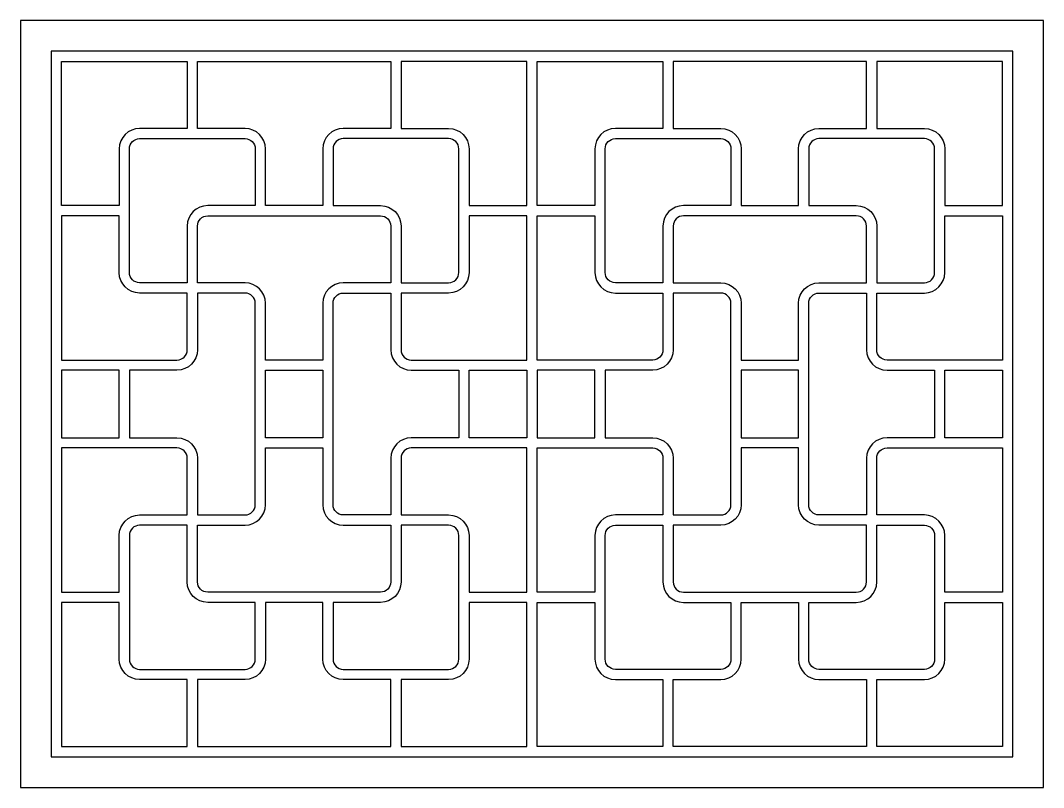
# Model space of a CAD drawing. Header units: metres. Extents: x 2523 to 4123, y 474 to 1674.
import ezdxf

# ---------------------------------------------------------------- set-up
doc = ezdxf.new("R2010")
doc.units = ezdxf.units.M
doc.layers.add('3', color=3, linetype='Continuous')
doc.layers.add('4', color=4, linetype='Continuous')

# ---------------------------------------------------------------- blocks, each defined once
blk = doc.blocks.new('窗-022')
at = {"layer": '3'}
for points in [[(193, 1138), (80, 1138), (80, 1420), (326, 1420), (326, 1289), (233, 1289, 0.41), (193, 1249)], [(479, 1138), (479, 1249, 0.41), (439, 1289), (346, 1289), (346, 1420), (724, 1420), (724, 1289), (631, 1289, 0.41), (591, 1249), (591, 1138)], [(877, 1249), (877, 1138), (990, 1138), (990, 1420), (744, 1420), (744, 1289), (837, 1289, -0.41)], [(1123, 1249), (1123, 1138), (1010, 1138), (1010, 1420), (1256, 1420), (1256, 1289), (1163, 1289, 0.41)], [(1521, 1138), (1521, 1249, -0.41), (1561, 1289), (1654, 1289), (1654, 1420), (1276, 1420), (1276, 1289), (1369, 1289, -0.41), (1409, 1249), (1409, 1138)], [(1807, 1138), (1920, 1138), (1920, 1420), (1674, 1420), (1674, 1289), (1767, 1289, -0.41), (1807, 1249)], [(233, 1269), (439, 1269, -0.41), (459, 1249), (459, 1138), (366, 1138, 0.41), (326, 1098), (326, 987), (233, 987, -0.41), (213, 1007), (213, 1249, -0.41)], [(837, 1269), (631, 1269, 0.41), (611, 1249), (611, 1138), (704, 1138, -0.41), (744, 1098), (744, 987), (837, 987, 0.41), (857, 1007), (857, 1249, 0.41)], [(1163, 1269), (1369, 1269, -0.41), (1389, 1249), (1389, 1138), (1296, 1138, 0.41), (1256, 1098), (1256, 987), (1163, 987, -0.41), (1143, 1007), (1143, 1249, -0.41)], [(1767, 1269), (1561, 1269, 0.41), (1541, 1249), (1541, 1138), (1634, 1138, -0.41), (1674, 1098), (1674, 987), (1767, 987, 0.41), (1787, 1007), (1787, 1249, 0.41)], [(80, 836), (306, 836, 0.41), (326, 856), (326, 967), (233, 967, -0.41), (193, 1007), (193, 1118), (80, 1118)], [(724, 1098), (724, 987), (631, 987, 0.41), (591, 947), (591, 836), (479, 836), (479, 947, 0.41), (439, 987), (346, 987), (346, 1098, -0.41), (366, 1118), (704, 1118, -0.41)], [(744, 856, 0.41), (764, 836), (990, 836), (990, 1118), (877, 1118), (877, 1007, -0.41), (837, 967), (744, 967)], [(1256, 856, -0.41), (1236, 836), (1010, 836), (1010, 1118), (1123, 1118), (1123, 1007, 0.41), (1163, 967), (1256, 967)], [(1276, 1098), (1276, 987), (1369, 987, -0.41), (1409, 947), (1409, 836), (1521, 836), (1521, 947, -0.41), (1561, 987), (1654, 987), (1654, 1098, 0.41), (1634, 1118), (1296, 1118, 0.41)], [(1920, 836), (1694, 836, -0.41), (1674, 856), (1674, 967), (1767, 967, 0.41), (1807, 1007), (1807, 1118), (1920, 1118)], [(346, 533), (439, 533, 0.41), (459, 553), (459, 947, 0.41), (439, 967), (346, 967), (346, 856, -0.41), (306, 816), (213, 816), (213, 684), (306, 684, -0.41), (346, 644)], [(724, 533), (631, 533, -0.41), (611, 553), (611, 947, -0.41), (631, 967), (724, 967), (724, 856, 0.41), (764, 816), (857, 816), (857, 684), (764, 684, 0.41), (724, 644)], [(1276, 533), (1369, 533, 0.41), (1389, 553), (1389, 947, 0.41), (1369, 967), (1276, 967), (1276, 856, -0.41), (1236, 816), (1143, 816), (1143, 684), (1236, 684, -0.41), (1276, 644)], [(1654, 533), (1561, 533, -0.41), (1541, 553), (1541, 947, -0.41), (1561, 967), (1654, 967), (1654, 856, 0.41), (1694, 816), (1787, 816), (1787, 684), (1694, 684, 0.41), (1654, 644)], [(80, 382), (193, 382), (193, 493, -0.41), (233, 533), (326, 533), (326, 644, 0.41), (306, 664), (80, 664)], [(479, 664), (591, 664), (591, 553, 0.41), (631, 513), (724, 513), (724, 402, -0.41), (704, 382), (366, 382, -0.41), (346, 402), (346, 513), (439, 513, 0.41), (479, 553)], [(990, 382), (990, 664), (764, 664, 0.41), (744, 644), (744, 533), (837, 533, -0.41), (877, 493), (877, 382), (990, 382)], [(1010, 382), (1010, 664), (1236, 664, -0.41), (1256, 644), (1256, 533), (1163, 533, 0.41), (1123, 493), (1123, 382), (1010, 382)], [(1521, 664), (1409, 664), (1409, 553, -0.41), (1369, 513), (1276, 513), (1276, 402, 0.41), (1296, 382), (1634, 382, 0.41), (1654, 402), (1654, 513), (1561, 513, -0.41), (1521, 553)], [(1920, 382), (1807, 382), (1807, 493, 0.41), (1767, 533), (1674, 533), (1674, 644, -0.41), (1694, 664), (1920, 664)], [(439, 231, 0.41), (459, 251), (459, 362), (366, 362, -0.41), (326, 402), (326, 513), (233, 513, 0.41), (213, 493), (213, 251, 0.41), (233, 231)], [(857, 493, 0.41), (837, 513), (744, 513), (744, 402, -0.41), (704, 362), (611, 362), (611, 251, 0.41), (631, 231), (837, 231, 0.41), (857, 251)], [(1143, 493, -0.41), (1163, 513), (1256, 513), (1256, 402, 0.41), (1296, 362), (1389, 362), (1389, 251, -0.41), (1369, 231), (1163, 231, -0.41), (1143, 251)], [(1561, 231, -0.41), (1541, 251), (1541, 362), (1634, 362, 0.41), (1674, 402), (1674, 513), (1767, 513, -0.41), (1787, 493), (1787, 251, -0.41), (1767, 231)], [(193, 362), (80, 362), (80, 80), (326, 80), (326, 211), (233, 211, -0.41), (193, 251)], [(724, 80), (724, 211), (631, 211, -0.41), (591, 251), (591, 362), (479, 362), (479, 251, -0.41), (439, 211), (346, 211), (346, 80)], [(990, 80), (990, 362), (877, 362), (877, 251, -0.41), (837, 211), (744, 211), (744, 80)], [(1010, 80), (1010, 362), (1123, 362), (1123, 251, 0.41), (1163, 211), (1256, 211), (1256, 80)], [(1276, 80), (1276, 211), (1369, 211, 0.41), (1409, 251), (1409, 362), (1521, 362), (1521, 251, 0.41), (1561, 211), (1654, 211), (1654, 80)], [(1807, 362), (1920, 362), (1920, 80), (1674, 80), (1674, 211), (1767, 211, 0.41), (1807, 251)]]:
    blk.add_lwpolyline(points, format="xyb", close=True, dxfattribs=at)
for points in [[(80, 684), (193, 684), (193, 816), (80, 816)], [(591, 684), (479, 684), (479, 816), (591, 816)], [(990, 816), (990, 684), (877, 684), (877, 816)], [(1010, 816), (1010, 684), (1123, 684), (1123, 816)], [(1409, 684), (1521, 684), (1521, 816), (1409, 816)], [(1920, 684), (1807, 684), (1807, 816), (1920, 816)]]:
    blk.add_lwpolyline(points, close=True, dxfattribs=at)
at = {"layer": '4'}
for points in [[(0, 0), (2000, 0), (2000, 1500), (0, 1500)], [(60, 60), (1940, 60), (1940, 1440), (60, 1440)]]:
    blk.add_lwpolyline(points, close=True, dxfattribs=at)

msp = doc.modelspace()

# ---------------------------------------------------------------- block references
at = {"layer": '3', "xscale": 0.8, "yscale": 0.8, "zscale": 0.8}
msp.add_blockref('窗-022', (2523.04, 473.66), dxfattribs=at)

doc.saveas('drawing.dxf')
